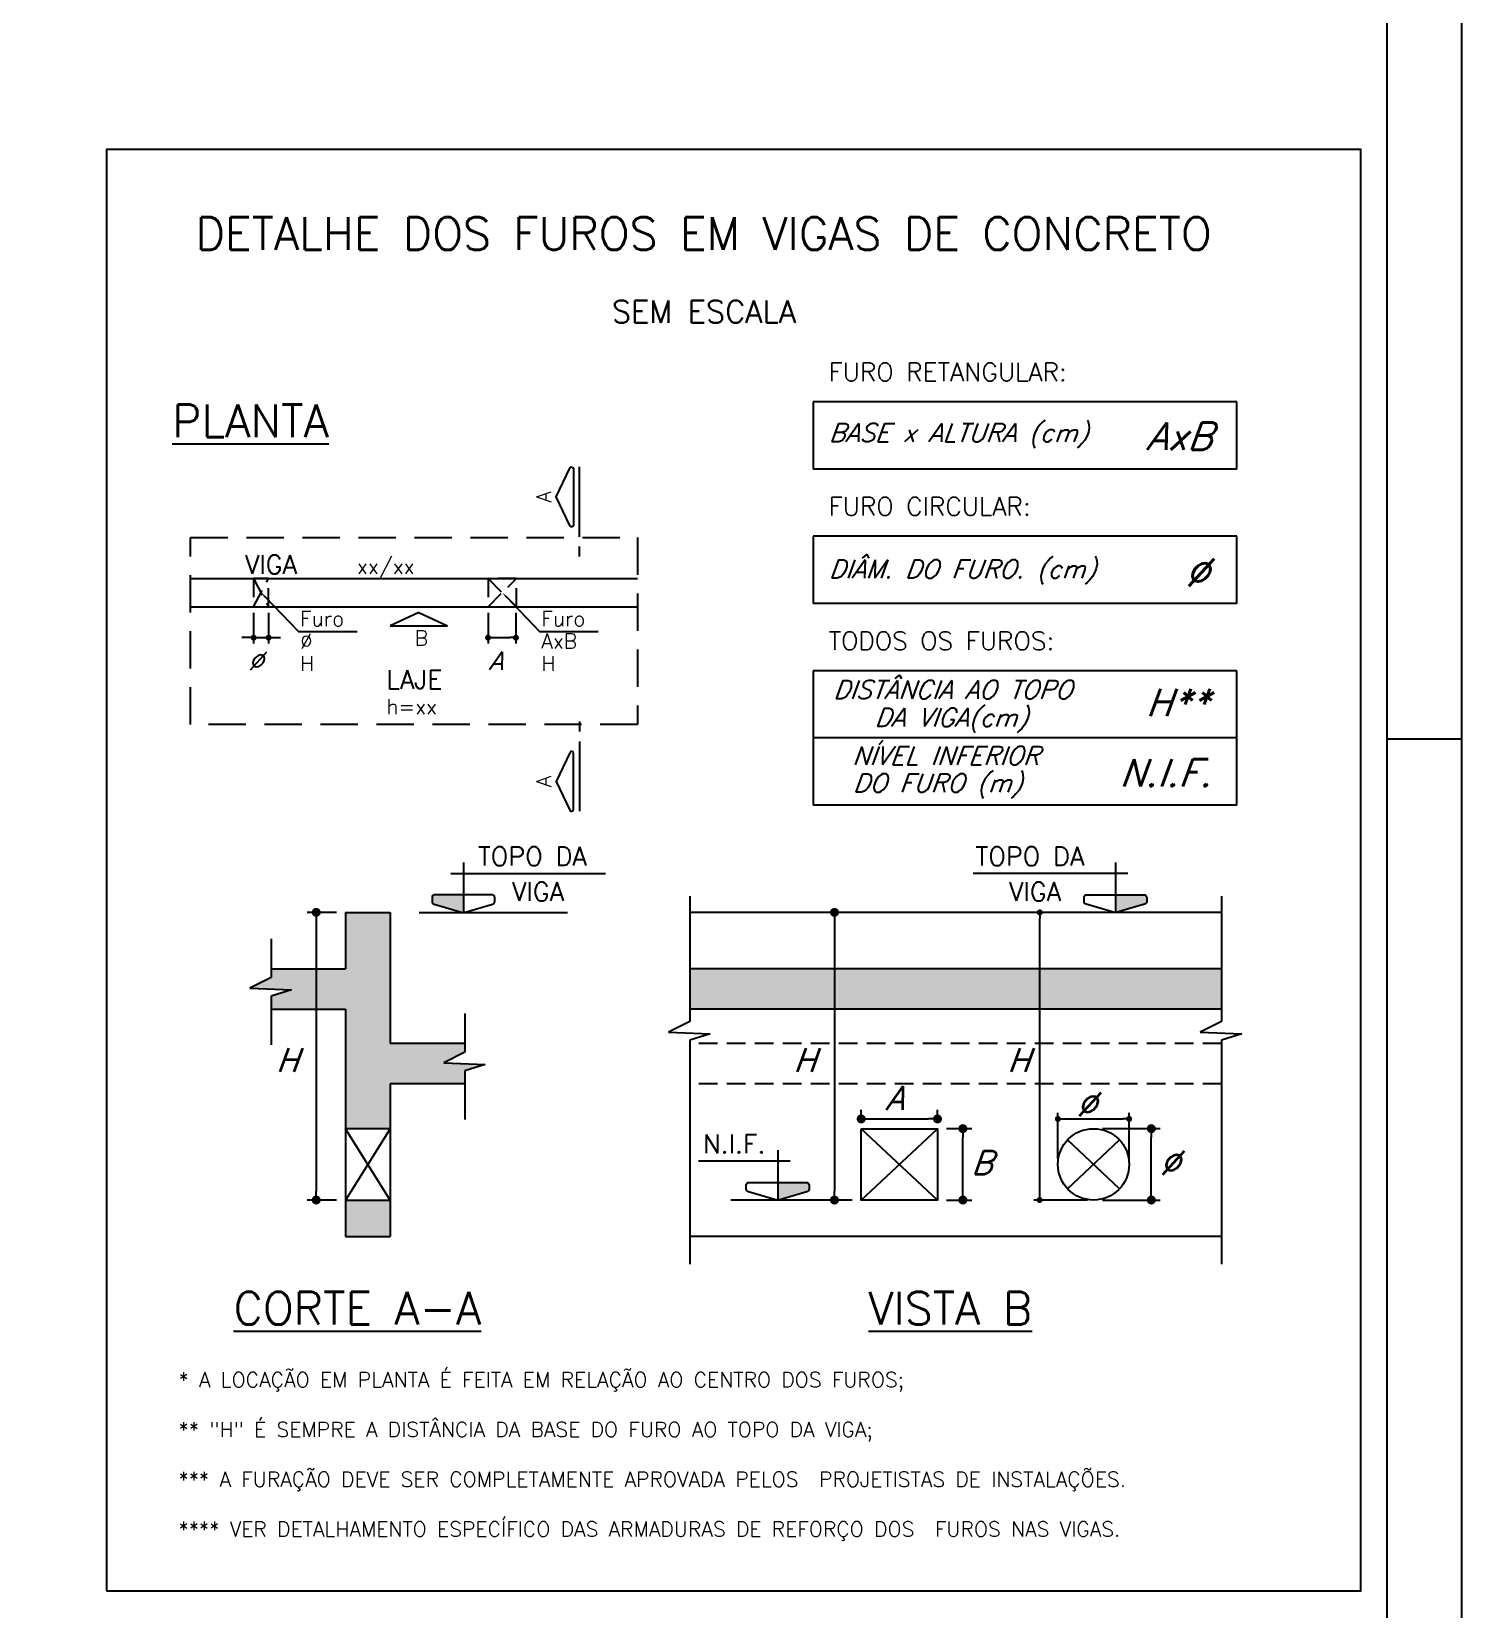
# Model space of a CAD drawing. Header units: millimetres. Extents: x -4122 to 5523, y -2094 to 2406.
# Drawn here: x 4565 to 5523, y 293 to 1349 of the extents above; entities that cross this region are included whole.
import ezdxf
from ezdxf import colors
from ezdxf.entities.mleader import LeaderData, LeaderLine
from ezdxf.enums import TextEntityAlignment as Align
from ezdxf.math import Vec2, Vec3

# ---------------------------------------------------------------- set-up
doc = ezdxf.new("R2010")
doc.units = ezdxf.units.MM
doc.header["$LTSCALE"] = 50
doc.linetypes.add('DASHED', pattern=[0.75, 0.5, -0.25])
doc.linetypes.add('HIDDEN', pattern=[0.375, 0.25, -0.125])
for name, color, linetype in [('F-AUX', 2, 'Continuous'), ('F-AUX-RED', 1, 'Continuous'), ('F-CORTE-INDICAÇÃO', 4, 'Continuous'), ('F-COTAS', 106, 'Continuous'), ('F-DET_LINHA', 1, 'Continuous'), ('F-FURO-PAREDE-TEXTOS', 2, 'Continuous'), ('F-FUROS', 2, 'HIDDEN'), ('F-LAJES', 3, 'Continuous'), ('F-LAJES-DIM', 2, 'Continuous'), ('F-LAJES-NOME', 4, 'Continuous'), ('F-MARGEM', 1, 'Continuous'), ('F-SOLIDO', 71, 'Continuous'), ('F-TEXTO', 6, 'Continuous'), ('F-TEXTO-CYAN', 4, 'Continuous'), ('F-TEXTO-GREEN', 3, 'Continuous'), ('F-TEXTO-YELLOW', 2, 'Continuous'), ('F-VIGAS', 3, 'Continuous'), ('F-VIGAS-DIM', 2, 'Continuous'), ('F-VIGAS-NOME', 4, 'Continuous')]:
    doc.layers.add(name, color=color, linetype=linetype)
doc.styles.add('CP-TEXT-INCL', font='simplex.shx', dxfattribs={"oblique": 20})
doc.styles.add('MCP', font='simplex.shx')
doc.styles.add('ROMANS', font='simplex.shx')
doc.styles.get("Standard").update_dxf_attribs({"font": 'txt.shx'})
doc.dimstyles.new('CP-COTAS-75', dxfattribs={"dimscale": 0.8, "dimtxt": 18.75, "dimasz": 7.5, "dimexe": 7.5, "dimexo": 7.5, "dimgap": 3.75, "dimtad": 1, "dimdsep": 46, "dimtxsty": 'CP-TEXT-INCL', "dimblk1": 'DOT', "dimblk2": 'DOT', "dimsah": 1, "dimcen": 13.5, "dimclrd": 256, "dimclre": 256, "dimclrt": 256, "dimadec": 0, "dimazin": 0, "dimtfac": 1, "dimtofl": 0, "dimtmove": 2, "dimatfit": 3, "dimldrblk": 'DOT', "dimfxl": 0, "dimtolj": 1, "dimarcsym": 0})

# ---------------------------------------------------------------- blocks, each defined once
blk = doc.blocks.new('A0-4L_900')
at = {"layer": 'F-MARGEM', "color": 2}
blk.add_line((191.9, 59.4), (192.9, 59.4), dxfattribs=at)
blk.add_lwpolyline([(0, 0), (0, 90), (192.9, 90), (192.9, 0)], close=True, dxfattribs=at)
at = {"layer": 'F-MARGEM', "color": 7}
blk.add_lwpolyline([(2.5, 89), (191.9, 89), (191.9, 1), (2.5, 1)], close=True, dxfattribs=at)
blk = doc.blocks.new('_DOT')
at = {"color": 0, "linetype": 'ByBlock'}
blk.add_line((-0.5, 0), (-1, 0), dxfattribs=at)
at = {"color": 0, "linetype": 'ByBlock', "const_width": 0.5}
blk.add_lwpolyline([(-0.25, 0, 1), (0.25, 0, 1)], format="xyb", close=True, dxfattribs=at)
blk = doc.blocks.new('*D12')
at = {"layer": 'DEFPOINTS', "color": 0, "transparency": 16777216}
for p in [(5120.8, 614.6), (5171.9, 621.1), (5171.9, 614.6)]:
    blk.add_point(p, dxfattribs=at)
at = {"layer": 'F-COTAS', "lineweight": -2, "transparency": 16777216}
for p, q in [((5120.8, 620.6), (5120.8, 627.1)), ((5171.9, 620.6), (5171.9, 627.1)), ((5126.8, 621.1), (5165.9, 621.1))]:
    blk.add_line(p, q, dxfattribs=at)
at = {"layer": 'F-COTAS', "lineweight": -2, "transparency": 16777216, "xscale": 6, "yscale": 6, "zscale": 6, "rotation": 180}
blk.add_blockref('_DOT', (5120.8, 621.1), dxfattribs=at)
at = {"layer": 'F-COTAS', "lineweight": -2, "transparency": 16777216, "xscale": 6, "yscale": 6, "zscale": 6}
blk.add_blockref('_DOT', (5171.9, 621.1), dxfattribs=at)
blk = doc.blocks.new('*D13')
at = {"layer": 'DEFPOINTS', "color": 0, "transparency": 16777216}
for p in [(5120.8, 759.4), (5102.9, 566.8), (5120.8, 566.8)]:
    blk.add_point(p, dxfattribs=at)
at = {"layer": 'F-COTAS', "lineweight": -2, "transparency": 16777216}
for p, q in [((5114.8, 759.4), (5096.9, 759.4)), ((5102.9, 753.4), (5102.9, 572.8)), ((5114.8, 566.8), (5096.9, 566.8))]:
    blk.add_line(p, q, dxfattribs=at)
at = {"layer": 'F-COTAS', "lineweight": -2, "transparency": 16777216, "xscale": 6, "yscale": 6, "zscale": 6}
for p, rotation in [((5102.9, 759.4), 90), ((5102.9, 566.8), 270)]:
    blk.add_blockref('_DOT', p, dxfattribs=dict(at, rotation=rotation))
blk = doc.blocks.new('*D14')
at = {"layer": 'DEFPOINTS', "color": 0, "transparency": 16777216}
for p in [(5171.9, 614.6), (5188.9, 614.6), (5171.9, 566.8)]:
    blk.add_point(p, dxfattribs=at)
at = {"layer": 'F-COTAS', "lineweight": -2, "transparency": 16777216}
for p, q in [((5177.9, 614.6), (5194.9, 614.6)), ((5188.9, 572.8), (5188.9, 608.6)), ((5177.9, 566.8), (5194.9, 566.8))]:
    blk.add_line(p, q, dxfattribs=at)
at = {"layer": 'F-COTAS', "lineweight": -2, "transparency": 16777216, "xscale": 6, "yscale": 6, "zscale": 6}
for p, rotation in [((5188.9, 614.6), 90), ((5188.9, 566.8), 270)]:
    blk.add_blockref('_DOT', p, dxfattribs=dict(at, rotation=rotation))
blk = doc.blocks.new('*D15')
at = {"layer": 'DEFPOINTS', "color": 0, "transparency": 16777216}
for p in [(4775.3, 759.4), (4755.8, 566.8), (4775.3, 566.8)]:
    blk.add_point(p, dxfattribs=at)
at = {"layer": 'F-COTAS', "lineweight": -2, "transparency": 16777216}
for p, q in [((4769.3, 759.4), (4749.8, 759.4)), ((4755.8, 753.4), (4755.8, 572.8)), ((4769.3, 566.8), (4749.8, 566.8))]:
    blk.add_line(p, q, dxfattribs=at)
at = {"layer": 'F-COTAS', "lineweight": -2, "transparency": 16777216, "xscale": 6, "yscale": 6, "zscale": 6}
for p, rotation in [((4755.8, 759.4), 90), ((4755.8, 566.8), 270)]:
    blk.add_blockref('_DOT', p, dxfattribs=dict(at, rotation=rotation))
blk = doc.blocks.new('*D16')
at = {"layer": 'DEFPOINTS', "color": 0, "transparency": 16777216}
for p in [(5276.4, 614.6), (5315.1, 614.6), (5276.4, 566.8)]:
    blk.add_point(p, dxfattribs=at)
at = {"layer": 'F-COTAS', "lineweight": -2, "transparency": 16777216}
for p, q in [((5282.4, 614.6), (5321.1, 614.6)), ((5315.1, 572.8), (5315.1, 608.6)), ((5282.4, 566.8), (5321.1, 566.8))]:
    blk.add_line(p, q, dxfattribs=at)
at = {"layer": 'F-COTAS', "lineweight": -2, "transparency": 16777216, "xscale": 6, "yscale": 6, "zscale": 6}
for p, rotation in [((5315.1, 614.6), 90), ((5315.1, 566.8), 270)]:
    blk.add_blockref('_DOT', p, dxfattribs=dict(at, rotation=rotation))

msp = doc.modelspace()

# ---------------------------------------------------------------- hatches: boundary and pattern name
at = {"layer": 'F-SOLIDO'}
h = msp.add_hatch(color=256, dxfattribs=at)
edge = h.paths.add_edge_path()
edge.add_line((4854.378, 771.214), (4835.378, 771.214))
edge.add_ellipse((4835.378, 769.214), major_axis=(1.414, 1.414), ratio=1, start_angle=45, end_angle=135)
edge.add_line((4833.378, 769.214), (4833.378, 766.702))
edge.add_ellipse((4835.378, 766.702), major_axis=(-1.414, 1.414), ratio=1, start_angle=45, end_angle=118.300756)
edge.add_line((4834.804, 764.787), (4853.804, 759.387))
edge.add_ellipse((4854.378, 761.302), major_axis=(1.414, 1.414), ratio=1, start_angle=208.300756, end_angle=225)
edge.add_line((4854.378, 759.302), (4854.378, 771.214))
h = msp.add_hatch(color=256, dxfattribs=at)
edge = h.paths.add_edge_path()
edge.add_line((5291.048, 771.214), (5310.048, 771.214))
edge.add_ellipse((5310.048, 769.214), major_axis=(-1.414, 1.414), ratio=1, start_angle=225, end_angle=315, ccw=False)
edge.add_line((5312.048, 769.214), (5312.048, 766.702))
edge.add_ellipse((5310.048, 766.702), major_axis=(1.414, 1.414), ratio=1, start_angle=241.699244, end_angle=315, ccw=False)
edge.add_line((5310.622, 764.787), (5291.622, 759.387))
edge.add_ellipse((5291.048, 761.302), major_axis=(-1.414, 1.414), ratio=1, start_angle=135, end_angle=151.699244, ccw=False)
edge.add_line((5291.048, 759.302), (5291.048, 771.214))
for points in [[(4775.292, 721.666), (4725.532, 721.666), (4725.532, 715.702), (4711.404, 708.642), (4739.179, 707.595), (4725.532, 703.195), (4725.532, 694.571), (4775.292, 694.571), (4775.292, 614.571), (4805.292, 614.571), (4805.292, 644.571), (4855.292, 644.571), (4855.292, 653.195), (4868.939, 657.595), (4841.164, 658.642), (4855.292, 665.702), (4855.292, 671.666), (4805.292, 671.666), (4805.292, 759.387), (4775.292, 759.387)], [(5362.051, 694.571), (5362.051, 721.666), (5005.963, 721.666), (5005.963, 694.571)], [(4805.292, 542.35), (4805.292, 566.82), (4775.292, 566.82), (4775.292, 542.35)]]:
    msp.add_hatch(color=256, dxfattribs=at).paths.add_polyline_path(points)
h = msp.add_hatch(color=256, dxfattribs=at)
edge = h.paths.add_edge_path()
edge.add_line((5064.861, 578.647), (5083.861, 578.647))
edge.add_ellipse((5083.861, 576.647), major_axis=(-1.414, 1.414), ratio=1, start_angle=225, end_angle=315, ccw=False)
edge.add_line((5085.861, 576.647), (5085.861, 574.135))
edge.add_ellipse((5083.861, 574.135), major_axis=(1.414, 1.414), ratio=1, start_angle=241.699244, end_angle=315, ccw=False)
edge.add_line((5084.436, 572.22), (5065.436, 566.82))
edge.add_ellipse((5064.861, 568.735), major_axis=(-1.414, 1.414), ratio=1, start_angle=135, end_angle=151.699244, ccw=False)
edge.add_line((5064.861, 566.735), (5064.861, 578.647))

# ---------------------------------------------------------------- linework, layer by layer
at = {"layer": 'F-AUX'}
for p, q in [((4854.378, 792.804), (4854.378, 759.302)), ((5291.048, 792.804), (5291.048, 759.302)), ((4845.979, 785.35), (4949.583, 785.35)), ((5299.447, 785.35), (5195.844, 785.35)), ((5073.261, 592.783), (5011.858, 592.783)), ((5064.861, 600.237), (5064.861, 566.735))]:
    msp.add_line(p, q, dxfattribs=at)
for points in [[(4853.804, 759.387, 0.14676884), (4854.953, 759.387), (4873.953, 764.787, 0.33120617), (4875.378, 766.702), (4875.378, 769.214, 0.41421356), (4873.378, 771.214), (4835.378, 771.214, 0.41421356), (4833.378, 769.214), (4833.378, 766.702, 0.33120617), (4834.804, 764.787), (4853.804, 759.387, 0.14676884), (4854.953, 759.387)], [(5291.622, 759.387, -0.14676884), (5290.473, 759.387), (5271.473, 764.787, -0.33120617), (5270.048, 766.702), (5270.048, 769.214, -0.41421356), (5272.048, 771.214), (5310.048, 771.214, -0.41421356), (5312.048, 769.214), (5312.048, 766.702, -0.33120617), (5310.622, 764.787), (5291.622, 759.387, -0.14676884), (5290.473, 759.387)], [(5065.436, 566.82, -0.14676884), (5064.286, 566.82), (5045.286, 572.22, -0.33120617), (5043.861, 574.135), (5043.861, 576.647, -0.41421356), (5045.861, 578.647), (5083.861, 578.647, -0.41421356), (5085.861, 576.647), (5085.861, 574.135, -0.33120617), (5084.436, 572.22), (5065.436, 566.82, -0.14676884), (5064.286, 566.82)]]:
    msp.add_lwpolyline(points, format="xyb", dxfattribs=at)
at = {"layer": 'F-AUX-RED'}
for p, q in [((5171.882, 566.82), (5120.781, 614.571)), ((5120.781, 566.82), (5171.882, 614.571)), ((5293.847, 574.394), (5258.958, 606.996)), ((5258.958, 574.394), (5293.847, 606.996)), ((5114.235, 566.82), (5033.44, 566.82))]:
    msp.add_line(p, q, dxfattribs=at)
msp.add_lwpolyline([(4824.811, 759.387), (4924.064, 759.387)], dxfattribs=at)
at = {"layer": 'F-CORTE-INDICAÇÃO'}
for p, q in [((4932.086, 1010.925), (4932.086, 1057.592)), ((4932.086, 997.592), (4932.086, 1004.259)), ((4932.086, 887.078), (4932.086, 880.411)), ((4932.086, 873.744), (4932.086, 827.078))]:
    msp.add_line(p, q, dxfattribs=at)
for points in [[(4928.086, 1018.925, -0.80258485), (4925.544, 1018.362), (4916.577, 1037.592), (4925.544, 1056.822, -0.80258485), (4928.086, 1056.259)], [(4928.086, 865.744, 0.80258485), (4925.544, 866.308), (4916.577, 847.078), (4925.544, 827.848, 0.80258485), (4928.086, 828.411)]]:
    msp.add_lwpolyline(points, format="xyb", close=True, dxfattribs=at)
for points in [[(4824.461, 960.241), (4805.231, 951.273)], [(4805.231, 951.273), (4843.691, 951.273)], [(4824.461, 960.241), (4843.691, 951.273)]]:
    msp.add_lwpolyline(points, dxfattribs=at)
at = {"layer": 'F-COTAS'}
for p, q in [((4713.862, 959.931), (4713.862, 939.311)), ((4723.862, 959.931), (4723.862, 939.311)), ((4870.898, 959.931), (4870.898, 939.311)), ((4889.528, 959.931), (4889.528, 939.311)), ((4709.862, 943.311), (4705.862, 943.311)), ((4713.862, 943.311), (4723.862, 943.311)), ((4727.862, 943.311), (4731.862, 943.311)), ((4874.898, 943.311), (4885.528, 943.311)), ((5253.456, 759.387), (5236.383, 759.387)), ((5240.383, 570.82), (5240.383, 755.387)), ((5252.527, 594.695), (5252.527, 625.086)), ((5300.278, 594.695), (5300.278, 625.086)), ((5256.527, 621.086), (5296.278, 621.086)), ((5272.402, 566.82), (5236.383, 566.82))]:
    msp.add_line(p, q, dxfattribs=at)
at = {"layer": 'F-DET_LINHA', "color": 1}
for p, q in [((5372.444, 1101.189), (5088.679, 1101.189)), ((5088.679, 1101.189), (5088.679, 1056.189)), ((5372.444, 1056.189), (5372.444, 1101.189)), ((5372.444, 1056.189), (5088.679, 1056.189)), ((5372.444, 1011.189), (5088.679, 1011.189)), ((5088.679, 1011.189), (5088.679, 966.189)), ((5372.444, 966.189), (5372.444, 1011.189)), ((5372.444, 966.189), (5088.679, 966.189)), ((5088.679, 921.189), (5088.679, 876.189)), ((5372.444, 921.189), (5088.679, 921.189)), ((5372.444, 876.189), (5372.444, 921.189)), ((5372.444, 876.189), (5088.679, 876.189)), ((5088.679, 876.189), (5088.679, 831.189)), ((5372.444, 831.189), (5372.444, 876.189)), ((5372.444, 831.189), (5088.679, 831.189)), ((5005.963, 770.162), (5005.963, 686.253)), ((5362.051, 770.162), (5362.051, 686.253)), ((4725.532, 741.684), (4725.532, 715.702)), ((4725.532, 715.702), (4711.404, 708.642)), ((4711.404, 708.642), (4739.179, 707.595)), ((4739.179, 707.595), (4725.532, 703.195)), ((4725.532, 703.195), (4725.532, 670.712)), ((4855.292, 691.684), (4855.292, 665.702)), ((5005.963, 686.253), (4991.836, 679.193)), ((4991.836, 679.193), (5019.611, 678.146)), ((5019.611, 678.146), (5005.963, 673.746)), ((5362.051, 686.253), (5347.923, 679.193)), ((5347.923, 679.193), (5375.699, 678.146)), ((5375.699, 678.146), (5362.051, 673.746)), ((4855.292, 665.702), (4841.164, 658.642)), ((5005.963, 673.746), (5005.963, 523.817)), ((5362.051, 673.746), (5362.051, 523.817)), ((4841.164, 658.642), (4868.939, 657.595)), ((4868.939, 657.595), (4855.292, 653.195)), ((4855.292, 653.195), (4855.292, 620.712)), ((4805.292, 566.82), (4775.292, 614.571)), ((4805.292, 614.571), (4775.292, 566.82))]:
    msp.add_line(p, q, dxfattribs=at)
at = {"layer": 'F-DET_LINHA', "color": 3}
for p, q in [((4775.292, 759.387), (4805.292, 759.387)), ((4775.292, 759.387), (4775.292, 721.666)), ((4805.292, 759.387), (4805.292, 671.666)), ((4725.532, 721.666), (4775.292, 721.666)), ((5362.051, 721.666), (5005.963, 721.666)), ((4725.532, 694.571), (4775.292, 694.571)), ((4775.292, 694.571), (4775.292, 542.35)), ((5362.051, 694.571), (5005.963, 694.571)), ((4855.292, 671.666), (4805.292, 671.666)), ((4805.292, 644.571), (4805.292, 542.35)), ((4855.292, 644.571), (4805.292, 644.571)), ((4805.292, 614.571), (4775.292, 614.571)), ((4775.292, 566.82), (4805.292, 566.82)), ((4775.292, 542.35), (4805.292, 542.35))]:
    msp.add_line(p, q, dxfattribs=at)
at = {"layer": 'F-DET_LINHA', "color": 2}
for p, q in [((5362.051, 759.387), (5005.963, 759.387)), ((5362.051, 542.35), (5005.963, 542.35))]:
    msp.add_line(p, q, dxfattribs=at)
at = {"layer": 'F-DET_LINHA', "color": 1, "linetype": 'HIDDEN'}
for p, q in [((5362.051, 671.666), (5005.963, 671.666)), ((5362.051, 644.571), (5005.963, 644.571))]:
    msp.add_line(p, q, dxfattribs=at)
at = {"layer": 'F-DET_LINHA', "color": 1}
msp.add_lwpolyline([(4615.334, 305.201), (5455.334, 305.201), (5455.334, 1270.201), (4615.334, 1270.201)], close=True, dxfattribs=at)
at = {"layer": 'F-DET_LINHA', "color": 1, "linetype": 'DASHED'}
msp.add_lwpolyline([(4671.647, 1010.356), (4971.075, 1010.356), (4971.075, 885.144), (4671.647, 885.144)], close=True, dxfattribs=at)
at = {"layer": 'F-FUROS'}
for points in [[(4713.862, 982.931), (4713.862, 963.931), (4723.862, 963.931), (4723.862, 982.931), (4713.862, 982.931)], [(4713.862, 963.931), (4723.862, 982.931)], [(4713.862, 982.931), (4723.862, 963.931)], [(4870.898, 982.931), (4870.898, 963.931), (4889.898, 963.931), (4889.898, 982.931), (4870.898, 982.931)], [(4870.898, 963.931), (4889.898, 982.931)], [(4870.898, 982.931), (4889.898, 963.931)]]:
    msp.add_lwpolyline(points, dxfattribs=at)
at = {"layer": 'F-LAJES'}
for points in [[(4671.647, 982.931), (4971.075, 982.931)], [(4671.647, 963.931), (4971.075, 963.931)]]:
    msp.add_lwpolyline(points, dxfattribs=at)
at = {"layer": 'F-VIGAS', "linetype": 'Continuous'}
msp.add_lwpolyline([(5120.781, 614.571), (5171.882, 614.571), (5171.882, 566.82), (5120.781, 566.82)], close=True, dxfattribs=at)
msp.add_circle((5276.402, 590.695), 23.875, dxfattribs=at)

# ---------------------------------------------------------------- block references
at = {"layer": 'F-COTAS', "xscale": 4, "yscale": 4, "zscale": 4}
for p in [(4713.862, 943.311), (4889.528, 943.311), (5300.278, 621.086)]:
    msp.add_blockref('_DOT', p, dxfattribs=at)
for p, rotation in [((4723.862, 943.311), 180), ((4870.898, 943.311), 180), ((5240.383, 759.387), 90), ((5252.527, 621.086), 180), ((5240.383, 566.82), 270)]:
    msp.add_blockref('_DOT', p, dxfattribs=dict(at, rotation=rotation))
at = {"layer": 'F-MARGEM', "linetype": 'Continuous', "xscale": 50, "yscale": 50, "zscale": 50}
msp.add_blockref('A0-4L_900', (-4122.166, -2094.493), dxfattribs=at)

# ---------------------------------------------------------------- texts
at = {"layer": 'F-CORTE-INDICAÇÃO', "style": 'ROMANS'}
for p in [(4908.244, 1037.592), (4908.244, 847.078)]:
    msp.add_attdef('A', text='A', height=10, rotation=90, dxfattribs=at).set_placement(p, align=Align.MIDDLE_CENTER)
msp.add_attdef('B', text='A', height=10, dxfattribs=at).set_placement((4826.182, 943.033), align=Align.MIDDLE_CENTER)
at = {"layer": 'F-FURO-PAREDE-TEXTOS', "linetype": 'Continuous', "style": 'MCP'}
for s, p in [('Furo', (4744.986, 951.025)), ('Furo', (4906.522, 951.025)), ('%%C', (4744.986, 936.025)), ('AxB', (4906.522, 936.025)), ('H', (4744.986, 921.025)), ('H', (4906.522, 921.025))]:
    msp.add_text(s, height=10, dxfattribs=at).set_placement(p)
at = {"layer": 'F-LAJES-DIM', "linetype": 'Continuous', "style": 'MCP'}
msp.add_text('h=xx', height=10, dxfattribs=at).set_placement((4802.781, 892.132))
at = {"layer": 'F-LAJES-NOME', "linetype": 'Continuous', "style": 'MCP'}
msp.add_text('LAJE', height=12.5, dxfattribs=at).set_placement((4802.781, 909.132))
at = {"layer": 'F-TEXTO', "style": 'ROMANS'}
for s, p in [('%%UPLANTA', (4659.24, 1077.465)), ('%%UCORTE A-A', (4700.398, 483.413)), ('%%UVISTA B', (5125.612, 483.413))]:
    msp.add_text(s, height=21.875, dxfattribs=at).set_placement(p)
at = {"layer": 'F-TEXTO', "insert": (5015.334, 1213.81), "char_height": 21.875, "width": 750, "attachment_point": 5, "style": 'ROMANS'}
msp.add_mtext('DETALHE DOS FUROS EM VIGAS DE CONCRETO', dxfattribs=at)
at = {"layer": 'F-TEXTO-CYAN', "style": 'ROMANS', "oblique": 20}
for s, height, p in [('AxB', 18.375, (5311.618, 1069.023)), ('%%C', 18.375, (5337.485, 977.815)), ('Ø', 12, (4709.926, 921.722)), ('A', 12, (4871.276, 921.722)), ('H**', 18.375, (5311.363, 890.773)), ('N.I.F.', 18.375, (5293.717, 843.689)), ('H', 15.75, (4728.696, 652.71)), ('H', 15.75, (5075.27, 652.71)), ('H', 15.75, (5218.537, 652.71)), ('A', 15.75, (5136.879, 627.223)), ('Ø', 15.75, (5264.75, 623.081)), ('B', 15.75, (5194.33, 583.978)), ('Ø', 15.75, (5320.563, 583.978))]:
    msp.add_text(s, height=height, dxfattribs=at).set_placement(p)
at = {"layer": 'F-TEXTO-CYAN', "color": 3, "insert": (4663.558, 451.513), "char_height": 10, "width": 748.96227, "attachment_point": 1, "style": 'ROMANS'}
msp.add_mtext('* A LOCAÇÃO EM PLANTA É FEITA EM RELAÇÃO AO CENTRO DOS FUROS;  \\P\\P** "H" É SEMPRE A DISTÂNCIA DA BASE DO FURO AO TOPO DA VIGA;  \\P\\P*** A FURAÇÃO DEVE SER COMPLETAMENTE APROVADA PELOS  PROJETISTAS DE INSTALAÇÕES.  \\P\\P**** VER DETALHAMENTO ESPECÍFICO DAS ARMADURAS DE REFORÇO DOS  FUROS NAS VIGAS.', dxfattribs=at)
at = {"layer": 'F-TEXTO-GREEN', "style": 'ROMANS'}
for s, height, p in [('FURO RETANGULAR:', 12.25, (5098.964, 1115.076)), ('FURO CIRCULAR:', 12.25, (5098.964, 1025.076)), ('TODOS OS FUROS:', 12.25, (5098.964, 935.076)), ('TOPO DA', 12.5, (4864.12, 790.725)), ('TOPO DA', 12.5, (5197.377, 790.725)), ('VIGA', 12.5, (4886.923, 767.078)), ('VIGA', 12.5, (5219.812, 767.078)), ('N.I.F.', 12.5, (5014.817, 598.158))]:
    msp.add_text(s, height=height, dxfattribs=at).set_placement(p)
at = {"layer": 'F-TEXTO-YELLOW', "style": 'ROMANS'}
msp.add_text('SEM ESCALA', height=15, dxfattribs=at).set_placement((4953.83, 1154.083))
at = {"layer": 'F-TEXTO-YELLOW', "style": 'ROMANS', "oblique": 20}
for s, p in [('BASE x ALTURA (cm)', (5098.964, 1074.398)), ('DIÂM. DO FURO. (cm)', (5098.964, 983.19)), ('DISTÂNCIA AO TOPO', (5101.869, 902.461)), ('DA VIGA(cm)', (5129.56, 883.76)), ('NÍVEL INFERIOR', (5114.625, 858.227)), ('DO FURO (m)', (5115.172, 839.902))]:
    msp.add_text(s, height=12.25, dxfattribs=at).set_placement(p)
at = {"layer": 'F-VIGAS-DIM', "linetype": 'Continuous', "style": 'MCP'}
msp.add_text('xx/xx', height=10, dxfattribs=at).set_placement((4783.032, 986.056))
at = {"layer": 'F-VIGAS-NOME', "linetype": 'Continuous', "style": 'MCP'}
msp.add_text('VIGA', height=12.5, dxfattribs=at).set_placement((4708.032, 986.056))

# ---------------------------------------------------------------- dimensions: what is measured, and where the dimension line sits
at = {"layer": 'F-COTAS'}
for base, p1, p2, picture, middle in [((4755.825, 566.82), (4775.292, 759.387), (4775.292, 566.82), '*D15', (4755.825, 663.103)), ((5102.934, 566.82), (5120.781, 759.387), (5120.781, 566.82), '*D13', (5102.934, 663.103)), ((5188.864, 614.571), (5171.882, 566.82), (5171.882, 614.571), '*D14', (5188.864, 590.695)), ((5315.096, 614.571), (5276.402, 566.82), (5276.402, 614.571), '*D16', (5315.096, 590.695))]:
    dim = msp.add_linear_dim(base=base, p1=p1, p2=p2, angle=90, text=' ', dimstyle='CP-COTAS-75', dxfattribs=at)
    dim.commit()
    dim.dimension.update_dxf_attribs({"geometry": picture, "text_midpoint": middle})
dim = msp.add_linear_dim(base=(5171.882, 621.086), p1=(5120.781, 614.571), p2=(5171.882, 614.571), text=' ', dimstyle='CP-COTAS-75', dxfattribs=at)
dim.commit()
dim.dimension.update_dxf_attribs({"geometry": '*D12', "text_midpoint": (5146.332, 621.086)})

# ---------------------------------------------------------------- leaders
at = {"layer": 'F-FURO-PAREDE-TEXTOS', "linetype": 'Continuous'}
ml = msp.add_multileader_mtext('Standard', dxfattribs=at)
ml.set_content('', color=256)
ml.set_leader_properties()
ml.build(insert=Vec2(0, 0))
ctx = ml.context
ctx.base_point, ctx.plane_origin = Vec3(4783.122, 947.425), Vec3(4718.862, 993.431)
notes = []
notes.append((ctx, [(0, (1, 1, 0), (4743.853, 947.425), (1, 0), 39.268, [(0, [(4718.862, 973.431)], 0, [])])]))
ctx.mtext.insert, ctx.mtext.flow_direction = Vec3(4785.122, 949.425), 5
ml = msp.add_multileader_mtext('Standard', dxfattribs=at)
ml.set_content('', color=256)
ml.set_leader_properties()
ml.build(insert=Vec2(0, 0))
ctx = ml.context
ctx.base_point, ctx.plane_origin = Vec3(4944.658, 947.425), Vec3(4880.398, 993.431)
notes.append((ctx, [(0, (1, 1, 0), (4905.389, 947.425), (1, 0), 39.268, [(0, [(4880.398, 973.431)], 0, [])])]))
ctx.mtext.insert, ctx.mtext.flow_direction = Vec3(4946.658, 949.425), 5
for ctx, leaders in notes:
    for number, flags, end, landing, length, lines in leaders:
        leader = LeaderData()
        leader.index, (leader.has_last_leader_line, leader.has_dogleg_vector, leader.attachment_direction) = number, flags
        leader.last_leader_point, leader.dogleg_vector, leader.dogleg_length = Vec3(end), Vec3(landing), length
        for number, points, colour, breaks in lines:
            line = LeaderLine()
            line.index, line.vertices, line.color, line.breaks = number, Vec3.list(points), colors.encode_raw_color(colour), breaks
            leader.lines.append(line)
        ctx.leaders.append(leader)

doc.saveas('drawing.dxf')
